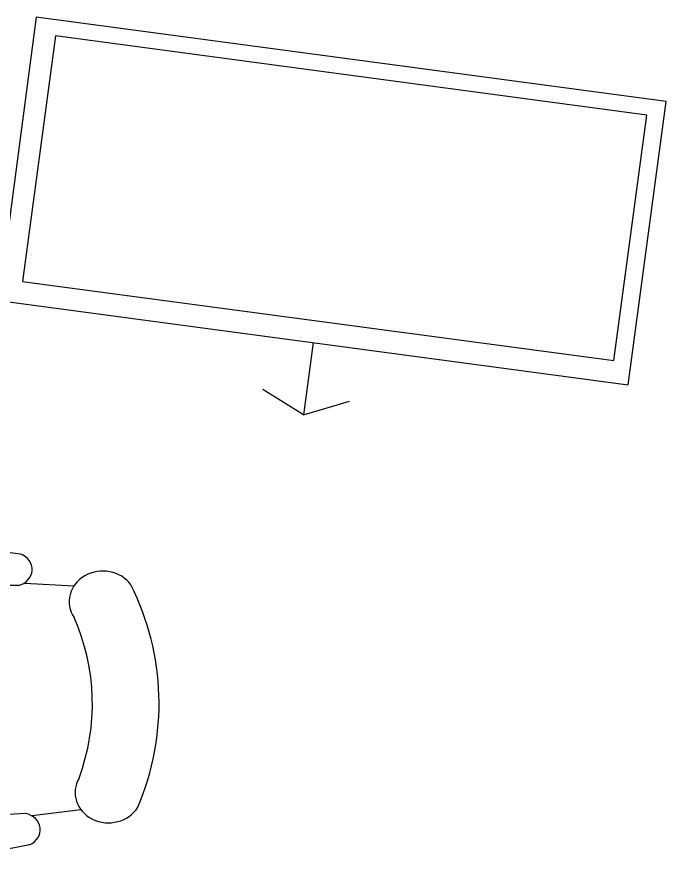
# Model space of a CAD drawing. Header units: centimetres. Extents: x 56177 to 99483, y 493 to 15482.
# Drawn here: x 60139 to 60241.2, y 2086.3 to 2219.8 of the extents above; entities that cross this region are included whole.
import ezdxf

# ---------------------------------------------------------------- set-up
doc = ezdxf.new("R2010")
doc.units = ezdxf.units.CM
doc.header["$MEASUREMENT"] = 0

# ---------------------------------------------------------------- blocks, each defined once
blk = doc.blocks.new('A1043DC')
at = {"color": 0, "linetype": 'ByBlock'}
for p, q in [((-0.616435, 0.457425), (-0.381737, 0.500273)), ((-0.128035, 0.399057), (-0.322825, 0.394463)), ((-0.626722, 0.365537), (-0.766614, 0.352221)), ((-0.607898, 0.359256), (-0.36942, 0.36614)), ((-0.626722, -0.365537), (-0.766614, -0.352222)), ((-0.607898, -0.359256), (-0.36942, -0.366141)), ((-0.128035, -0.399058), (-0.322825, -0.394464)), ((-0.616435, -0.457425), (-0.381737, -0.500273))]:
    blk.add_line(p, q, dxfattribs=at)
for centre, radius, start, end in [((-0.385913, 0.432257), 0.068143, 284.006808, 86.486784), ((-0.596922, 0.409666), 0.051591, 112.223479, 257.717315), ((-0.847483, 0.300315), 0.096094, 330.317482, 148.734971), ((-0.160649, 0.273023), 0.130185, 22.432704, 75.491701), ((-0.094065, 0), 0.905973, 157.261065, 202.738935), ((-1.311698, 0), 1.311697, 345.757952, 14.242048), ((-0.080287, 0), 0.728926, 159.71341, 200.28659), ((-0.847483, -0.300316), 0.096094, 211.265029, 29.682518), ((-0.160649, -0.273024), 0.130185, 284.508299, 337.567296), ((-0.596922, -0.409667), 0.051591, 102.282685, 247.776521), ((-0.385913, -0.432258), 0.068143, 273.513216, 75.993192)]:
    blk.add_arc(centre, radius, start, end, dxfattribs=at)
blk = doc.blocks.new('A1070DA')
at = {"color": 0, "linetype": 'ByBlock'}
for p, q in [((0, 0.5), (1, 0.5)), ((0, -0.5), (0, 0.5)), ((1, 0.5), (1, -0.5)), ((1.254842, 0), (1.185864, 0.068977)), ((1, 0), (1.254842, 0)), ((1.254842, 0), (1.185864, -0.068978)), ((1, -0.5), (0, -0.5))]:
    blk.add_line(p, q, dxfattribs=at)
blk = doc.blocks.new('A$C3BE26A05')
blk.add_lwpolyline([(5141.8, 6005.7), (4211.2, 6130.3), (4159.5, 5744), (5090.1, 5619.4)], close=True)
for name, p, xscale, yscale, zscale, rotation in [('A1070DA', (4676.7, 6093.7), -450.0000000000008, 1000, 729.9999999999998, 82.3690503037301), ('A1043DC', (3824.4, 5075.6), 549.9999999999983, 500, 440, 181.7855309834004)]:
    blk.add_blockref(name, p, dxfattribs=dict(xscale=xscale, yscale=yscale, zscale=zscale, rotation=rotation))

msp = doc.modelspace()

# ---------------------------------------------------------------- block references
at = {"xscale": 0.0999999999976353, "yscale": 0.0999999999976353, "zscale": 0.0999999999976353}
msp.add_blockref('A$C3BE26A05', (59723.98, 1603.76), dxfattribs=at)

doc.saveas('drawing.dxf')
